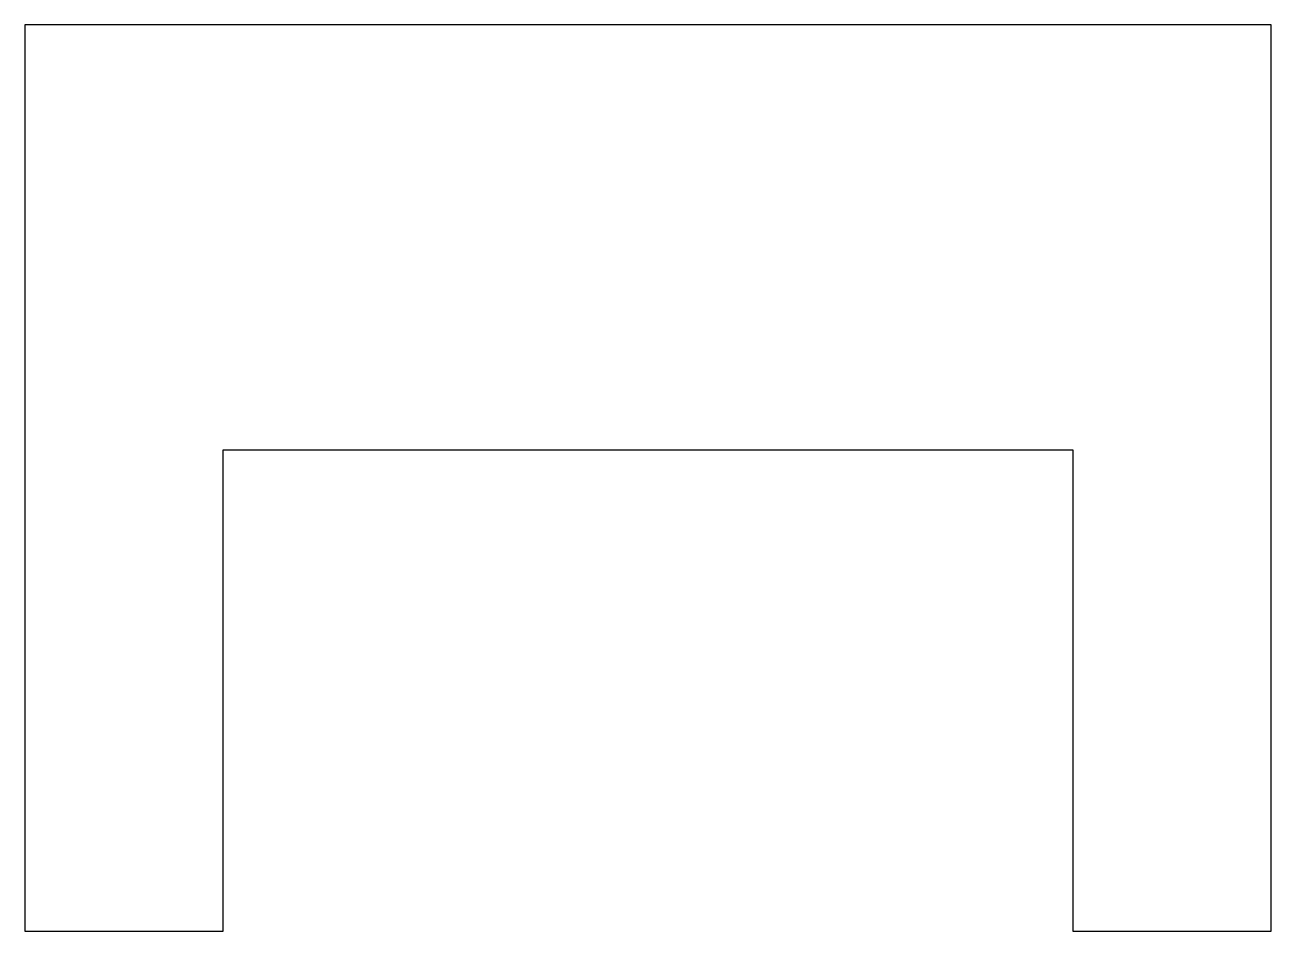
# Model space of a CAD drawing. Header units: centimetres. Extents: x 2.64 to 7.04, y -3.97 to -0.77.
import ezdxf

# ---------------------------------------------------------------- set-up
doc = ezdxf.new("R2010")
doc.units = ezdxf.units.CM

msp = doc.modelspace()

# ---------------------------------------------------------------- linework, layer by layer
at = {"color": 7, "linetype": 'Continuous', "lineweight": 25}
for p, q in [((2.6414, -0.7741), (2.6414, -3.9741)), ((7.0414, -0.7741), (2.6414, -0.7741)), ((7.0414, -3.9741), (7.0414, -0.7741)), ((3.3414, -2.2741), (6.3414, -2.2741)), ((3.3414, -3.9741), (3.3414, -2.2741)), ((6.3414, -2.2741), (6.3414, -3.9741)), ((2.6414, -3.9741), (3.3414, -3.9741)), ((6.3414, -3.9741), (7.0414, -3.9741))]:
    msp.add_line(p, q, dxfattribs=at)

doc.saveas('drawing.dxf')
